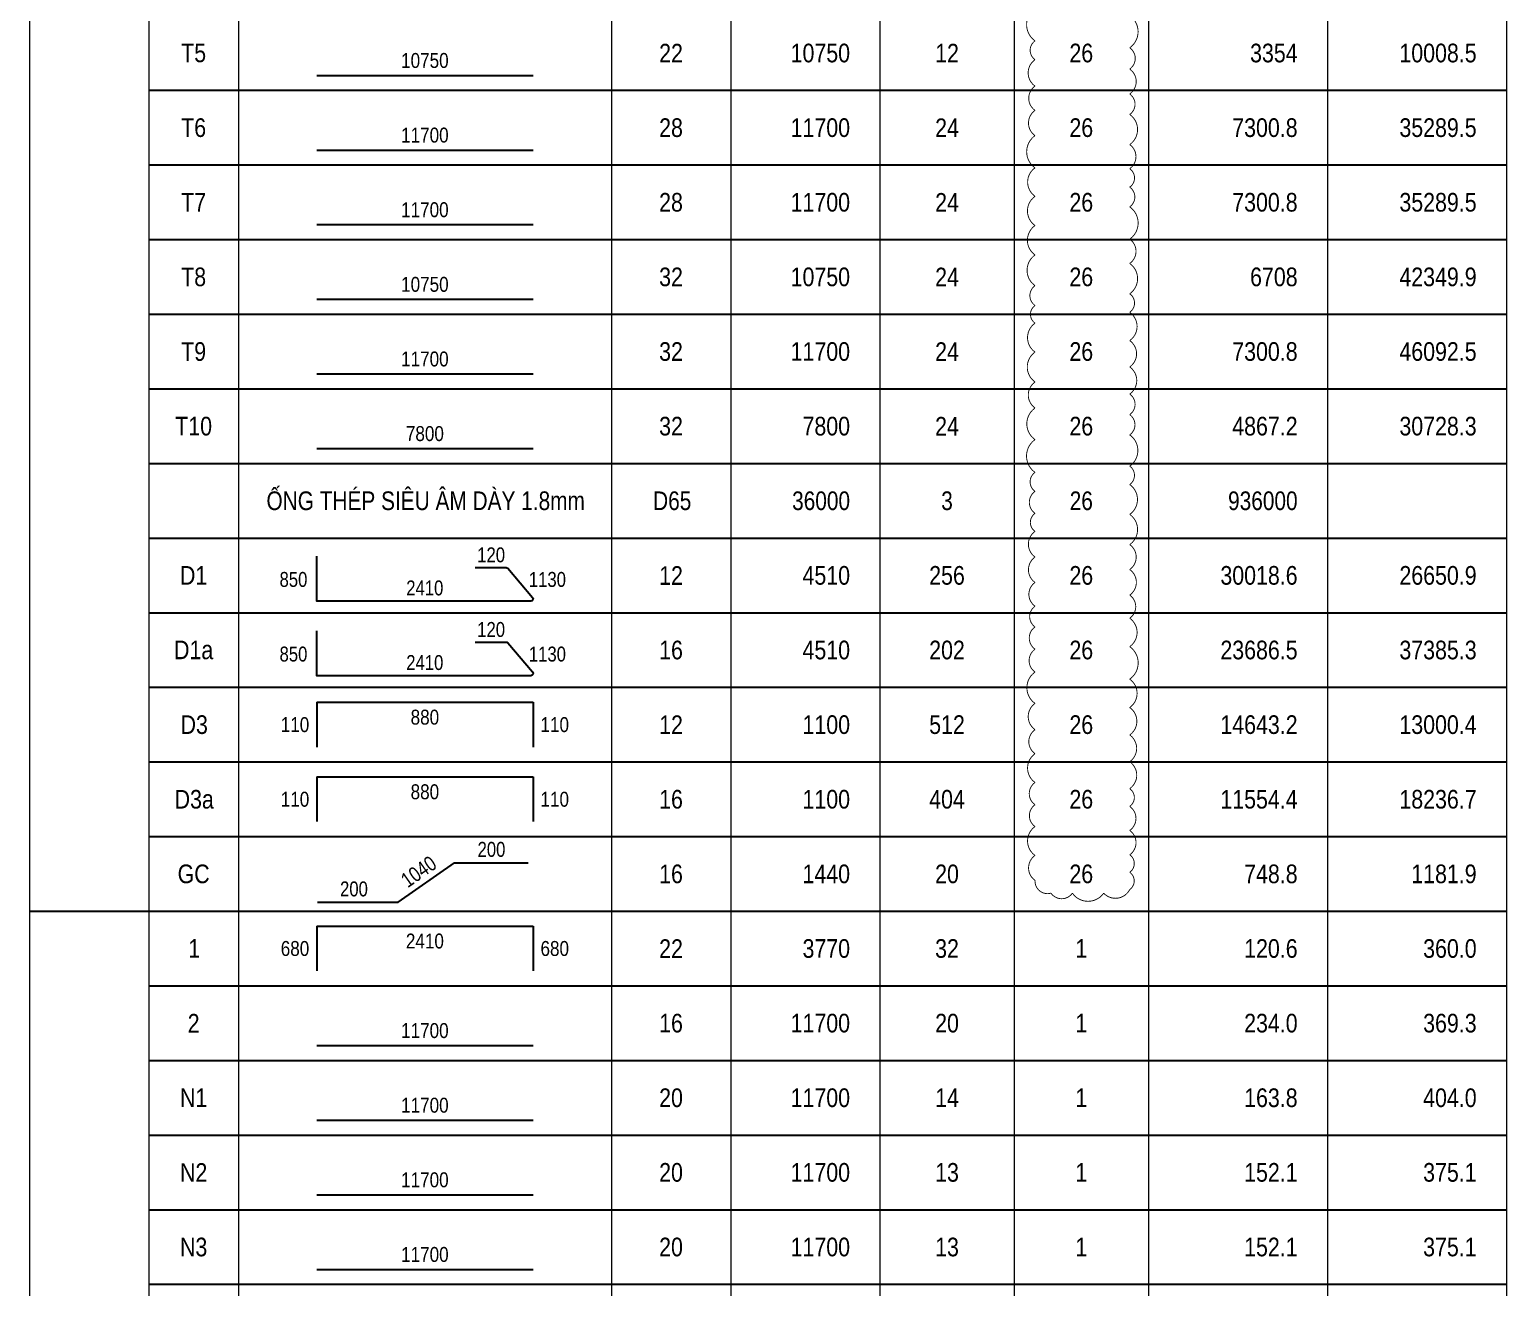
# Model space of a CAD drawing. Header units: millimetres. Extents: x -143483 to 1166745, y -1448440 to -1202244.
# Drawn here: x 367295 to 383795, y -1414450 to -1400402 of the extents above; entities that cross this region are included whole.
import ezdxf
from ezdxf.enums import TextEntityAlignment as Align

# ---------------------------------------------------------------- set-up
doc = ezdxf.new("R2010")
doc.units = ezdxf.units.MM
doc.header["$LTSCALE"] = 30
doc.layers.get('0').update_dxf_attribs({"lineweight": 9})
doc.layers.get('Defpoints').update_dxf_attribs({"lineweight": 9})
for name, color, linetype in [('ccu11-Text', 31, 'Continuous'), ('ccu11-Thep', 4, 'Continuous'), ('ccu12-Dai', 6, 'Continuous'), ('ccu12-Manh', 8, 'Continuous'), ('ccu12-Thay', 7, 'Continuous'), ('TEXT', 31, 'Continuous'), ('THEP', 4, 'Continuous')]:
    doc.layers.add(name, color=color, linetype=linetype)
doc.styles.add('Arial Narrow', font='ARIALN.TTF')
doc.styles.add('ccu11_simli', font='vnsimli.shx', dxfattribs={"width": 0.8})
doc.styles.add('ccu12-Arial', font='arial_0.ttf', dxfattribs={"width": 0.8})
doc.styles.add('ROMANS', font='arial_0.ttf', dxfattribs={"width": 0.8})

# ---------------------------------------------------------------- blocks, each defined once
blk = doc.blocks.new('TK_1')
at = {"layer": 'THEP'}
blk.add_lwpolyline([(2250, -800), (5150, -800)], dxfattribs=at)
at = {"layer": 'TEXT', "style": 'ROMANS', "width": 0.8}
for tag, p in [('SH', (600, -500)), ('DK', (7000, -500)), ('SL', (10700, -500)), ('SCK', (12500, -500))]:
    blk.add_attdef(tag, text='', height=250, dxfattribs=at).set_placement(p, align=Align.MIDDLE)
for tag, p in [('L', (9400, -500)), ('LA', (15400, -500)), ('KL', (17800, -500))]:
    blk.add_attdef(tag, text='', height=250, dxfattribs=at).set_placement(p, align=Align.MIDDLE_RIGHT)
blk.add_attdef('L1', text='', height=200, dxfattribs=at).set_placement((3700, -700), align=Align.CENTER)
blk = doc.blocks.new('TK_3')
at = {"layer": 'THEP'}
for p, q in [((2250, -200), (2250, -800)), ((5150, -200), (5150, -800))]:
    blk.add_line(p, q, dxfattribs=at)
blk.add_lwpolyline([(2250, -200), (5150, -200)], dxfattribs=at)
at = {"layer": 'TEXT', "style": 'ccu11_simli', "width": 0.8}
for tag, p in [('SH', (608, -500)), ('DK', (7000, -500)), ('SL', (10700, -500)), ('SCK', (12500, -500))]:
    blk.add_attdef(tag, text='', height=250, dxfattribs=at).set_placement(p, align=Align.MIDDLE)
blk.add_attdef('L2', text='', height=200, dxfattribs=at).set_placement((3700, -300), align=Align.TOP_CENTER)
for tag, height, p in [('L', 250, (9400, -500)), ('LA', 250, (15400, -500)), ('KL', 250, (17800, -500)), ('L1', 200, (2150, -500))]:
    blk.add_attdef(tag, text='', height=height, dxfattribs=at).set_placement(p, align=Align.MIDDLE_RIGHT)
blk.add_attdef('L3', text='', height=200, dxfattribs=at).set_placement((5250, -500), align=Align.MIDDLE_LEFT)
blk = doc.blocks.new('TK_0')
at = {"layer": 'TEXT', "style": 'ROMANS', "width": 0.8}
for tag, p in [('SH', (600, -500)), ('DK', (7000, -500)), ('SL', (10700, -500)), ('SCK', (12500, -500))]:
    blk.add_attdef(tag, text='', height=250, dxfattribs=at).set_placement(p, align=Align.MIDDLE)
for tag, p in [('L', (9400, -500)), ('LA', (15400, -500)), ('KL', (17800, -500))]:
    blk.add_attdef(tag, text='', height=250, dxfattribs=at).set_placement(p, align=Align.MIDDLE_RIGHT)

msp = doc.modelspace()

# ---------------------------------------------------------------- linework, layer by layer
for p, q in [((367295.13, -1386414.31), (367295.13, -1410247.64)), ((368628.47, -1386414.31), (368628.47, -1410247.64)), ((369628.47, -1386414.31), (369628.47, -1410247.64)), ((373795.13, -1386414.31), (373795.13, -1410247.64)), ((375128.47, -1386414.31), (375128.47, -1410247.64)), ((376795.13, -1386414.31), (376795.13, -1410247.64)), ((378295.13, -1386414.31), (378295.13, -1410247.64)), ((379795.13, -1386414.31), (379795.13, -1410247.64)), ((381795.13, -1386414.31), (381795.13, -1410247.64)), ((383795.13, -1386414.31), (383795.13, -1410247.64)), ((367295.13, -1410247.64), (367295.13, -1432747.64)), ((368628.47, -1410247.64), (368628.47, -1432747.64)), ((369628.47, -1410247.64), (369628.47, -1432747.64)), ((373795.13, -1410247.64), (373795.13, -1432747.64)), ((375128.47, -1410247.64), (375128.47, -1432747.64)), ((376795.13, -1410247.64), (376795.13, -1432747.64)), ((378295.13, -1410247.64), (378295.13, -1432747.64)), ((379795.13, -1410247.64), (379795.13, -1432747.64)), ((381795.13, -1410247.64), (381795.13, -1432747.64)), ((383795.13, -1410247.64), (383795.13, -1432747.64))]:
    msp.add_line(p, q)
at = {"layer": 'ccu11-Thep', "ltscale": 3000, "flags": 128}
for points in [[(372274.82, -1406409.77), (372618.35, -1406409.77, -0.21968107), (372637.38, -1406418.55), (372914.16, -1406743.31, -0.63977293), (372895.13, -1406784.53), (371711.8, -1406784.53), (370503.47, -1406784.53), (370503.47, -1406284.53)], [(372274.82, -1407243.1), (372618.35, -1407243.1, -0.21968107), (372637.38, -1407251.88), (372914.16, -1407576.64, -0.63977293), (372895.13, -1407617.86), (371711.8, -1407617.86), (370503.47, -1407617.86), (370503.47, -1407117.86)]]:
    msp.add_lwpolyline(points, format="xyb", dxfattribs=at)
msp.add_lwpolyline([(370510.56, -1410147.82), (371412.1, -1410147.82), (372043.26, -1409706.13), (372866.02, -1409706.13)], dxfattribs=at)
at = {"layer": 'ccu12-Manh'}
for p, q in [((368628.47, -1401080.97), (383795.13, -1401080.97)), ((368628.47, -1401914.31), (383795.13, -1401914.31)), ((368628.47, -1402747.64), (383795.13, -1402747.64)), ((368628.47, -1403580.97), (383795.13, -1403580.97)), ((368628.47, -1404414.31), (383795.13, -1404414.31)), ((368628.47, -1404414.31), (383795.13, -1404414.31)), ((368628.47, -1405247.64), (383795.13, -1405247.64)), ((368628.47, -1406080.97), (383795.13, -1406080.97)), ((368628.47, -1406914.31), (383795.13, -1406914.31)), ((368628.47, -1407747.64), (383795.13, -1407747.64)), ((368628.47, -1408580.97), (383795.13, -1408580.97)), ((368628.47, -1409414.31), (383795.13, -1409414.31)), ((367295.13, -1410247.64), (383795.13, -1410247.64)), ((368628.47, -1411080.97), (383795.13, -1411080.97)), ((368628.47, -1411080.97), (383795.13, -1411080.97)), ((368628.47, -1411914.31), (383795.13, -1411914.31)), ((368628.47, -1412747.64), (383795.13, -1412747.64)), ((368628.47, -1413580.97), (383795.13, -1413580.97)), ((368628.47, -1414414.31), (383795.13, -1414414.31))]:
    msp.add_line(p, q, dxfattribs=at)
at = {"layer": 'ccu12-Thay'}
msp.add_line((367295.13, -1410247.64), (383795.13, -1410247.64), dxfattribs=at)
at = {"layer": 'Defpoints', "const_width": 10}
msp.add_lwpolyline([(378528.66, -1400165.79, 0.52056705), (378528.66, -1400528.31, 0.52056705), (378528.66, -1400738.48, 0.52056705), (378528.66, -1401033.99, 0.52056705), (378528.66, -1401305.36, 0.52056705), (378528.66, -1401587.14, 0.52056705), (378528.66, -1401946.72, 0.52056705), (378528.66, -1402264.78, 0.52056705), (378528.66, -1402591.12, 0.52056705), (378528.66, -1402919.59, 0.52056705), (378528.66, -1403262.26, 0.52056705), (378528.66, -1403483.98, 0.52056705), (378528.66, -1403681.34, 0.52056705), (378528.66, -1404004.06, 0.52056705), (378528.66, -1404337.91, 0.52056705), (378528.66, -1404628.72, 0.52056705), (378528.66, -1404981.85, 0.52056705), (378528.66, -1405347.54, 0.52056705), (378528.66, -1405559.5, 0.52056705), (378528.66, -1405805.23, 0.52056705), (378528.66, -1406006.75, 0.52056705), (378528.66, -1406293.22, 0.52056705), (378528.66, -1406576.85, 0.52056705), (378528.66, -1406841.91, 0.52056705), (378528.66, -1407073.27, 0.52056705), (378528.66, -1407322.08, 0.52056705), (378528.66, -1407577.01, 0.52056705), (378528.66, -1407927.56, 0.52056705), (378528.66, -1408221.09, 0.52056705), (378528.66, -1408488.88, 0.52056705), (378528.66, -1408810.34, 0.52056705), (378528.66, -1409059.27, 0.52056705), (378528.66, -1409302.69, 0.52056705), (378528.66, -1409625.06, 0.52056705), (378528.66, -1409903.78, 0.52056705), (378706.59, -1410046.45, 0.52056705), (378945.51, -1410046.45, 0.52056705), (379295.24, -1410046.45, 0.52056705), (379586.18, -1410006.41, 0.52056705), (379586.18, -1409813.16, 0.52056705), (379586.18, -1409617.64, 0.52056705), (379586.18, -1409346.06, 0.52056705), (379586.18, -1409077.66, 0.52056705), (379586.18, -1408879.3, 0.52056705), (379586.18, -1408578.32, 0.52056705), (379586.18, -1408279.98, 0.52056705), (379586.18, -1407973.33, 0.52056705), (379586.18, -1407656.92, 0.52056705), (379586.18, -1407293.59, 0.52056705), (379586.18, -1406976.49, 0.52056705), (379586.18, -1406717.73, 0.52056705), (379586.18, -1406432.5, 0.52056705), (379586.18, -1406154.24, 0.52056705), (379586.18, -1405816.68, 0.52056705), (379586.18, -1405483.16, 0.52056705), (379586.18, -1405278.19, 0.52056705), (379586.18, -1404928.36, 0.52056705), (379586.18, -1404702.6, 0.52056705), (379586.18, -1404472.54, 0.52056705), (379586.18, -1404170.34, 0.52056705), (379586.18, -1403875.78, 0.52056705), (379586.18, -1403559.96, 0.52056705), (379586.18, -1403352.98, 0.52056705), (379586.18, -1403014.44, 0.52056705), (379586.18, -1402743.44, 0.52056705), (379586.18, -1402382.09, 0.52056705), (379586.18, -1402162.34, 0.52056705), (379586.18, -1401955.73, 0.52056705), (379586.18, -1401687.19, 0.52056705), (379586.18, -1401350.29, 0.52056705), (379586.18, -1401121.78, 0.52056705), (379586.18, -1400843.34, 0.52056705), (379586.18, -1400605.71, 0.52056705), (379586.18, -1400246.44, 0.52056705)], format="xyb", dxfattribs=at)

# ---------------------------------------------------------------- block references
at = {"ltscale": 0.2}
ref = msp.add_blockref('TK_0', (368628.47, -1406080.97), dxfattribs=dict(at, xscale=0.833333338333486, yscale=0.833333338333486, zscale=0.833333338333486))
ref.add_attrib('SH', 'D1', dxfattribs={"layer": 'TEXT', "color": 1, "ltscale": 0.2, "height": 208.333, "style": 'Arial Narrow'}).set_placement((369128.47, -1406497.64), align=Align.MIDDLE)
ref.add_attrib('DK', '12', dxfattribs={"layer": 'TEXT', "color": 1, "ltscale": 0.2, "height": 208.333, "style": 'Arial Narrow'}).set_placement((374461.8, -1406497.64), align=Align.MIDDLE)
ref.add_attrib('L', '4510', dxfattribs={"layer": 'TEXT', "ltscale": 0.2, "height": 208.333, "style": 'Arial Narrow'}).set_placement((376461.8, -1406497.64), align=Align.MIDDLE_RIGHT)
ref.add_attrib('SL', '256', dxfattribs={"layer": 'TEXT', "color": 1, "ltscale": 0.2, "height": 208.333, "style": 'Arial Narrow'}).set_placement((377545.13, -1406497.64), align=Align.MIDDLE)
ref.add_attrib('SCK', '26', dxfattribs={"layer": 'TEXT', "color": 1, "ltscale": 0.2, "height": 208.333, "style": 'Arial Narrow'}).set_placement((379045.13, -1406497.64), align=Align.MIDDLE)
ref.add_attrib('LA', '30018.6', dxfattribs={"layer": 'TEXT', "ltscale": 0.2, "height": 208.333, "style": 'Arial Narrow'}).set_placement((381461.8, -1406497.64), align=Align.MIDDLE_RIGHT)
ref.add_attrib('KL', '26650.9', dxfattribs={"layer": 'TEXT', "ltscale": 0.2, "height": 208.333, "style": 'Arial Narrow'}).set_placement((383461.8, -1406497.64), align=Align.MIDDLE_RIGHT)
ref = msp.add_blockref('TK_0', (368628.47, -1406914.31), dxfattribs=dict(at, xscale=0.833333338333486, yscale=0.833333338333486, zscale=0.833333338333486))
ref.add_attrib('SH', 'D1a', dxfattribs={"layer": 'TEXT', "color": 1, "ltscale": 0.2, "height": 208.333, "style": 'Arial Narrow'}).set_placement((369128.47, -1407330.97), align=Align.MIDDLE)
ref.add_attrib('DK', '16', dxfattribs={"layer": 'TEXT', "color": 1, "ltscale": 0.2, "height": 208.333, "style": 'Arial Narrow'}).set_placement((374461.8, -1407330.97), align=Align.MIDDLE)
ref.add_attrib('L', '4510', dxfattribs={"layer": 'TEXT', "ltscale": 0.2, "height": 208.333, "style": 'Arial Narrow'}).set_placement((376461.8, -1407330.97), align=Align.MIDDLE_RIGHT)
ref.add_attrib('SL', '202', dxfattribs={"layer": 'TEXT', "color": 1, "ltscale": 0.2, "height": 208.333, "style": 'Arial Narrow'}).set_placement((377545.13, -1407330.97), align=Align.MIDDLE)
ref.add_attrib('SCK', '26', dxfattribs={"layer": 'TEXT', "color": 1, "ltscale": 0.2, "height": 208.333, "style": 'Arial Narrow'}).set_placement((379045.13, -1407330.97), align=Align.MIDDLE)
ref.add_attrib('LA', '23686.5', dxfattribs={"layer": 'TEXT', "ltscale": 0.2, "height": 208.333, "style": 'Arial Narrow'}).set_placement((381461.8, -1407330.97), align=Align.MIDDLE_RIGHT)
ref.add_attrib('KL', '37385.3', dxfattribs={"layer": 'TEXT', "ltscale": 0.2, "height": 208.333, "style": 'Arial Narrow'}).set_placement((383461.8, -1407330.97), align=Align.MIDDLE_RIGHT)
ref = msp.add_blockref('TK_0', (368628.47, -1409414.31), dxfattribs=dict(at, xscale=0.833333338333486, yscale=0.833333338333486, zscale=0.833333338333486))
ref.add_attrib('SH', 'GC', dxfattribs={"layer": 'TEXT', "color": 1, "ltscale": 0.2, "height": 208.333, "style": 'Arial Narrow'}).set_placement((369128.47, -1409830.97), align=Align.MIDDLE)
ref.add_attrib('DK', '16', dxfattribs={"layer": 'TEXT', "color": 1, "ltscale": 0.2, "height": 208.333, "style": 'Arial Narrow'}).set_placement((374461.8, -1409830.97), align=Align.MIDDLE)
ref.add_attrib('L', '1440', dxfattribs={"layer": 'TEXT', "ltscale": 0.2, "height": 208.333, "style": 'Arial Narrow'}).set_placement((376461.8, -1409830.97), align=Align.MIDDLE_RIGHT)
ref.add_attrib('SL', '20', dxfattribs={"layer": 'TEXT', "color": 1, "ltscale": 0.2, "height": 208.333, "style": 'Arial Narrow'}).set_placement((377545.13, -1409830.97), align=Align.MIDDLE)
ref.add_attrib('SCK', '26', dxfattribs={"layer": 'TEXT', "color": 1, "ltscale": 0.2, "height": 208.333, "style": 'Arial Narrow'}).set_placement((379045.13, -1409830.97), align=Align.MIDDLE)
ref.add_attrib('LA', '748.8', dxfattribs={"layer": 'TEXT', "ltscale": 0.2, "height": 208.333, "style": 'Arial Narrow'}).set_placement((381461.8, -1409830.97), align=Align.MIDDLE_RIGHT)
ref.add_attrib('KL', '1181.9', dxfattribs={"layer": 'TEXT', "ltscale": 0.2, "height": 208.333, "style": 'Arial Narrow'}).set_placement((383461.8, -1409830.97), align=Align.MIDDLE_RIGHT)
at = {"layer": 'ccu12-Dai', "ltscale": 10000}
ref = msp.add_blockref('TK_1', (368628.47, -1400247.64), dxfattribs=dict(at, xscale=0.833333338333486, yscale=0.833333338333486, zscale=0.833333338333486))
ref.add_attrib('SH', 'T5', dxfattribs={"layer": 'TEXT', "color": 1, "ltscale": 10000, "height": 208.333, "style": 'Arial Narrow'}).set_placement((369128.47, -1400664.31), align=Align.MIDDLE)
ref.add_attrib('DK', '22', dxfattribs={"layer": 'TEXT', "color": 1, "ltscale": 10000, "height": 208.333, "style": 'Arial Narrow'}).set_placement((374461.8, -1400664.31), align=Align.MIDDLE)
ref.add_attrib('L', '10750', dxfattribs={"layer": 'TEXT', "ltscale": 10000, "height": 208.333, "style": 'Arial Narrow'}).set_placement((376461.8, -1400664.31), align=Align.MIDDLE_RIGHT)
ref.add_attrib('SL', '12', dxfattribs={"layer": 'TEXT', "color": 1, "ltscale": 10000, "height": 208.333, "style": 'Arial Narrow'}).set_placement((377545.13, -1400664.31), align=Align.MIDDLE)
ref.add_attrib('SCK', '26', dxfattribs={"layer": 'TEXT', "color": 1, "ltscale": 10000, "height": 208.333, "style": 'Arial Narrow'}).set_placement((379045.13, -1400664.31), align=Align.MIDDLE)
ref.add_attrib('LA', '3354', dxfattribs={"layer": 'TEXT', "ltscale": 10000, "height": 208.333, "style": 'Arial Narrow'}).set_placement((381461.8, -1400664.31), align=Align.MIDDLE_RIGHT)
ref.add_attrib('KL', '10008.5', dxfattribs={"layer": 'TEXT', "ltscale": 10000, "height": 208.333, "style": 'Arial Narrow'}).set_placement((383461.8, -1400664.31), align=Align.MIDDLE_RIGHT)
ref.add_attrib('L1', '10750', dxfattribs={"layer": 'TEXT', "ltscale": 10000, "height": 166.667, "style": 'Arial Narrow'}).set_placement((371711.8, -1400830.97), align=Align.CENTER)
ref = msp.add_blockref('TK_1', (368628.47, -1401080.97), dxfattribs=dict(at, xscale=0.833333338333486, yscale=0.833333338333486, zscale=0.833333338333486))
ref.add_attrib('SH', 'T6', dxfattribs={"layer": 'TEXT', "color": 1, "ltscale": 10000, "height": 208.333, "style": 'Arial Narrow'}).set_placement((369128.47, -1401497.64), align=Align.MIDDLE)
ref.add_attrib('DK', '28', dxfattribs={"layer": 'TEXT', "color": 1, "ltscale": 10000, "height": 208.333, "style": 'Arial Narrow'}).set_placement((374461.8, -1401497.64), align=Align.MIDDLE)
ref.add_attrib('L', '11700', dxfattribs={"layer": 'TEXT', "ltscale": 10000, "height": 208.333, "style": 'Arial Narrow'}).set_placement((376461.8, -1401497.64), align=Align.MIDDLE_RIGHT)
ref.add_attrib('SL', '24', dxfattribs={"layer": 'TEXT', "color": 1, "ltscale": 10000, "height": 208.333, "style": 'Arial Narrow'}).set_placement((377545.13, -1401497.64), align=Align.MIDDLE)
ref.add_attrib('SCK', '26', dxfattribs={"layer": 'TEXT', "color": 1, "ltscale": 10000, "height": 208.333, "style": 'Arial Narrow'}).set_placement((379045.13, -1401497.64), align=Align.MIDDLE)
ref.add_attrib('LA', '7300.8', dxfattribs={"layer": 'TEXT', "ltscale": 10000, "height": 208.333, "style": 'Arial Narrow'}).set_placement((381461.8, -1401497.64), align=Align.MIDDLE_RIGHT)
ref.add_attrib('KL', '35289.5', dxfattribs={"layer": 'TEXT', "ltscale": 10000, "height": 208.333, "style": 'Arial Narrow'}).set_placement((383461.8, -1401497.64), align=Align.MIDDLE_RIGHT)
ref.add_attrib('L1', '11700', dxfattribs={"layer": 'TEXT', "ltscale": 10000, "height": 166.667, "style": 'Arial Narrow'}).set_placement((371711.8, -1401664.31), align=Align.CENTER)
ref = msp.add_blockref('TK_1', (368628.47, -1401914.31), dxfattribs=dict(at, xscale=0.833333338333486, yscale=0.833333338333486, zscale=0.833333338333486))
ref.add_attrib('SH', 'T7', dxfattribs={"layer": 'TEXT', "color": 1, "ltscale": 10000, "height": 208.333, "style": 'Arial Narrow'}).set_placement((369128.47, -1402330.97), align=Align.MIDDLE)
ref.add_attrib('DK', '28', dxfattribs={"layer": 'TEXT', "color": 1, "ltscale": 10000, "height": 208.333, "style": 'Arial Narrow'}).set_placement((374461.8, -1402330.97), align=Align.MIDDLE)
ref.add_attrib('L', '11700', dxfattribs={"layer": 'TEXT', "ltscale": 10000, "height": 208.333, "style": 'Arial Narrow'}).set_placement((376461.8, -1402330.97), align=Align.MIDDLE_RIGHT)
ref.add_attrib('SL', '24', dxfattribs={"layer": 'TEXT', "color": 1, "ltscale": 10000, "height": 208.333, "style": 'Arial Narrow'}).set_placement((377545.13, -1402330.97), align=Align.MIDDLE)
ref.add_attrib('SCK', '26', dxfattribs={"layer": 'TEXT', "color": 1, "ltscale": 10000, "height": 208.333, "style": 'Arial Narrow'}).set_placement((379045.13, -1402330.97), align=Align.MIDDLE)
ref.add_attrib('LA', '7300.8', dxfattribs={"layer": 'TEXT', "ltscale": 10000, "height": 208.333, "style": 'Arial Narrow'}).set_placement((381461.8, -1402330.97), align=Align.MIDDLE_RIGHT)
ref.add_attrib('KL', '35289.5', dxfattribs={"layer": 'TEXT', "ltscale": 10000, "height": 208.333, "style": 'Arial Narrow'}).set_placement((383461.8, -1402330.97), align=Align.MIDDLE_RIGHT)
ref.add_attrib('L1', '11700', dxfattribs={"layer": 'TEXT', "ltscale": 10000, "height": 166.667, "style": 'Arial Narrow'}).set_placement((371711.8, -1402497.64), align=Align.CENTER)
ref = msp.add_blockref('TK_1', (368628.47, -1402747.64), dxfattribs=dict(at, xscale=0.833333338333486, yscale=0.833333338333486, zscale=0.833333338333486))
ref.add_attrib('SH', 'T8', dxfattribs={"layer": 'TEXT', "color": 1, "ltscale": 10000, "height": 208.333, "style": 'Arial Narrow'}).set_placement((369128.47, -1403164.31), align=Align.MIDDLE)
ref.add_attrib('DK', '32', dxfattribs={"layer": 'TEXT', "color": 1, "ltscale": 10000, "height": 208.333, "style": 'Arial Narrow'}).set_placement((374461.8, -1403164.31), align=Align.MIDDLE)
ref.add_attrib('L', '10750', dxfattribs={"layer": 'TEXT', "ltscale": 10000, "height": 208.333, "style": 'Arial Narrow'}).set_placement((376461.8, -1403164.31), align=Align.MIDDLE_RIGHT)
ref.add_attrib('SL', '24', dxfattribs={"layer": 'TEXT', "color": 1, "ltscale": 10000, "height": 208.333, "style": 'Arial Narrow'}).set_placement((377545.13, -1403164.31), align=Align.MIDDLE)
ref.add_attrib('SCK', '26', dxfattribs={"layer": 'TEXT', "color": 1, "ltscale": 10000, "height": 208.333, "style": 'Arial Narrow'}).set_placement((379045.13, -1403164.31), align=Align.MIDDLE)
ref.add_attrib('LA', '6708', dxfattribs={"layer": 'TEXT', "ltscale": 10000, "height": 208.333, "style": 'Arial Narrow'}).set_placement((381461.8, -1403164.31), align=Align.MIDDLE_RIGHT)
ref.add_attrib('KL', '42349.9', dxfattribs={"layer": 'TEXT', "ltscale": 10000, "height": 208.333, "style": 'Arial Narrow'}).set_placement((383461.8, -1403164.31), align=Align.MIDDLE_RIGHT)
ref.add_attrib('L1', '10750', dxfattribs={"layer": 'TEXT', "ltscale": 10000, "height": 166.667, "style": 'Arial Narrow'}).set_placement((371711.8, -1403330.97), align=Align.CENTER)
ref = msp.add_blockref('TK_1', (368628.47, -1403580.97), dxfattribs=dict(at, xscale=0.833333338333486, yscale=0.833333338333486, zscale=0.833333338333486))
ref.add_attrib('SH', 'T9', dxfattribs={"layer": 'TEXT', "color": 1, "ltscale": 10000, "height": 208.333, "style": 'Arial Narrow'}).set_placement((369128.47, -1403997.64), align=Align.MIDDLE)
ref.add_attrib('DK', '32', dxfattribs={"layer": 'TEXT', "color": 1, "ltscale": 10000, "height": 208.333, "style": 'Arial Narrow'}).set_placement((374461.8, -1403997.64), align=Align.MIDDLE)
ref.add_attrib('L', '11700', dxfattribs={"layer": 'TEXT', "ltscale": 10000, "height": 208.333, "style": 'Arial Narrow'}).set_placement((376461.8, -1403997.64), align=Align.MIDDLE_RIGHT)
ref.add_attrib('SL', '24', dxfattribs={"layer": 'TEXT', "color": 1, "ltscale": 10000, "height": 208.333, "style": 'Arial Narrow'}).set_placement((377545.13, -1403997.64), align=Align.MIDDLE)
ref.add_attrib('SCK', '26', dxfattribs={"layer": 'TEXT', "color": 1, "ltscale": 10000, "height": 208.333, "style": 'Arial Narrow'}).set_placement((379045.13, -1403997.64), align=Align.MIDDLE)
ref.add_attrib('LA', '7300.8', dxfattribs={"layer": 'TEXT', "ltscale": 10000, "height": 208.333, "style": 'Arial Narrow'}).set_placement((381461.8, -1403997.64), align=Align.MIDDLE_RIGHT)
ref.add_attrib('KL', '46092.5', dxfattribs={"layer": 'TEXT', "ltscale": 10000, "height": 208.333, "style": 'Arial Narrow'}).set_placement((383461.8, -1403997.64), align=Align.MIDDLE_RIGHT)
ref.add_attrib('L1', '11700', dxfattribs={"layer": 'TEXT', "ltscale": 10000, "height": 166.667, "style": 'Arial Narrow'}).set_placement((371711.8, -1404164.31), align=Align.CENTER)
ref = msp.add_blockref('TK_1', (368628.47, -1404414.31), dxfattribs=dict(at, xscale=0.833333338333486, yscale=0.833333338333486, zscale=0.833333338333486))
ref.add_attrib('SH', 'T10', dxfattribs={"layer": 'TEXT', "color": 1, "ltscale": 10000, "height": 208.333, "style": 'Arial Narrow'}).set_placement((369128.47, -1404830.97), align=Align.MIDDLE)
ref.add_attrib('DK', '32', dxfattribs={"layer": 'TEXT', "color": 1, "ltscale": 10000, "height": 208.333, "style": 'Arial Narrow'}).set_placement((374461.8, -1404830.97), align=Align.MIDDLE)
ref.add_attrib('L', '7800', dxfattribs={"layer": 'TEXT', "ltscale": 10000, "height": 208.333, "style": 'Arial Narrow'}).set_placement((376461.8, -1404830.97), align=Align.MIDDLE_RIGHT)
ref.add_attrib('SL', '24', dxfattribs={"layer": 'TEXT', "color": 1, "ltscale": 10000, "height": 208.333, "style": 'Arial Narrow'}).set_placement((377545.13, -1404830.97), align=Align.MIDDLE)
ref.add_attrib('SCK', '26', dxfattribs={"layer": 'TEXT', "color": 1, "ltscale": 10000, "height": 208.333, "style": 'Arial Narrow'}).set_placement((379045.13, -1404830.97), align=Align.MIDDLE)
ref.add_attrib('LA', '4867.2', dxfattribs={"layer": 'TEXT', "ltscale": 10000, "height": 208.333, "style": 'Arial Narrow'}).set_placement((381461.8, -1404830.97), align=Align.MIDDLE_RIGHT)
ref.add_attrib('KL', '30728.3', dxfattribs={"layer": 'TEXT', "ltscale": 10000, "height": 208.333, "style": 'Arial Narrow'}).set_placement((383461.8, -1404830.97), align=Align.MIDDLE_RIGHT)
ref.add_attrib('L1', '7800', dxfattribs={"layer": 'TEXT', "ltscale": 10000, "height": 166.667, "style": 'Arial Narrow'}).set_placement((371711.8, -1404997.64), align=Align.CENTER)
ref = msp.add_blockref('TK_3', (368628.47, -1407747.64), dxfattribs=dict(at, xscale=0.833333338333486, yscale=0.833333338333486, zscale=0.833333338333486))
ref.add_attrib('SH', 'D3', dxfattribs={"layer": 'TEXT', "color": 1, "ltscale": 10000, "height": 208.333, "style": 'Arial Narrow'}).set_placement((369135.13, -1408164.31), align=Align.MIDDLE)
ref.add_attrib('DK', '12', dxfattribs={"layer": 'TEXT', "color": 1, "ltscale": 10000, "height": 208.333, "style": 'Arial Narrow'}).set_placement((374461.8, -1408164.31), align=Align.MIDDLE)
ref.add_attrib('L', '1100', dxfattribs={"layer": 'TEXT', "ltscale": 10000, "height": 208.333, "style": 'Arial Narrow'}).set_placement((376461.8, -1408164.31), align=Align.MIDDLE_RIGHT)
ref.add_attrib('SL', '512', dxfattribs={"layer": 'TEXT', "color": 1, "ltscale": 10000, "height": 208.333, "style": 'Arial Narrow'}).set_placement((377545.13, -1408164.31), align=Align.MIDDLE)
ref.add_attrib('SCK', '26', dxfattribs={"layer": 'TEXT', "color": 1, "ltscale": 10000, "height": 208.333, "style": 'Arial Narrow'}).set_placement((379045.13, -1408164.31), align=Align.MIDDLE)
ref.add_attrib('LA', '14643.2', dxfattribs={"layer": 'TEXT', "ltscale": 10000, "height": 208.333, "style": 'Arial Narrow'}).set_placement((381461.8, -1408164.31), align=Align.MIDDLE_RIGHT)
ref.add_attrib('KL', '13000.4', dxfattribs={"layer": 'TEXT', "ltscale": 10000, "height": 208.333, "style": 'Arial Narrow'}).set_placement((383461.8, -1408164.31), align=Align.MIDDLE_RIGHT)
ref.add_attrib('L1', '110', dxfattribs={"layer": 'TEXT', "ltscale": 10000, "height": 166.667, "style": 'Arial Narrow'}).set_placement((370420.13, -1408164.31), align=Align.MIDDLE_RIGHT)
ref.add_attrib('L2', '880', dxfattribs={"layer": 'TEXT', "ltscale": 10000, "height": 166.667, "style": 'Arial Narrow'}).set_placement((371711.8, -1407997.64), align=Align.TOP_CENTER)
ref.add_attrib('L3', '110', dxfattribs={"layer": 'TEXT', "ltscale": 10000, "height": 166.667, "style": 'Arial Narrow'}).set_placement((373003.47, -1408164.31), align=Align.MIDDLE_LEFT)
ref = msp.add_blockref('TK_3', (368628.47, -1408580.97), dxfattribs=dict(at, xscale=0.833333338333486, yscale=0.833333338333486, zscale=0.833333338333486))
ref.add_attrib('SH', 'D3a', dxfattribs={"layer": 'TEXT', "color": 1, "ltscale": 10000, "height": 208.333, "style": 'Arial Narrow'}).set_placement((369135.13, -1408997.64), align=Align.MIDDLE)
ref.add_attrib('DK', '16', dxfattribs={"layer": 'TEXT', "color": 1, "ltscale": 10000, "height": 208.333, "style": 'Arial Narrow'}).set_placement((374461.8, -1408997.64), align=Align.MIDDLE)
ref.add_attrib('L', '1100', dxfattribs={"layer": 'TEXT', "ltscale": 10000, "height": 208.333, "style": 'Arial Narrow'}).set_placement((376461.8, -1408997.64), align=Align.MIDDLE_RIGHT)
ref.add_attrib('SL', '404', dxfattribs={"layer": 'TEXT', "color": 1, "ltscale": 10000, "height": 208.333, "style": 'Arial Narrow'}).set_placement((377545.13, -1408997.64), align=Align.MIDDLE)
ref.add_attrib('SCK', '26', dxfattribs={"layer": 'TEXT', "color": 1, "ltscale": 10000, "height": 208.333, "style": 'Arial Narrow'}).set_placement((379045.13, -1408997.64), align=Align.MIDDLE)
ref.add_attrib('LA', '11554.4', dxfattribs={"layer": 'TEXT', "ltscale": 10000, "height": 208.333, "style": 'Arial Narrow'}).set_placement((381461.8, -1408997.64), align=Align.MIDDLE_RIGHT)
ref.add_attrib('KL', '18236.7', dxfattribs={"layer": 'TEXT', "ltscale": 10000, "height": 208.333, "style": 'Arial Narrow'}).set_placement((383461.8, -1408997.64), align=Align.MIDDLE_RIGHT)
ref.add_attrib('L1', '110', dxfattribs={"layer": 'TEXT', "ltscale": 10000, "height": 166.667, "style": 'Arial Narrow'}).set_placement((370420.13, -1408997.64), align=Align.MIDDLE_RIGHT)
ref.add_attrib('L2', '880', dxfattribs={"layer": 'TEXT', "ltscale": 10000, "height": 166.667, "style": 'Arial Narrow'}).set_placement((371711.8, -1408830.97), align=Align.TOP_CENTER)
ref.add_attrib('L3', '110', dxfattribs={"layer": 'TEXT', "ltscale": 10000, "height": 166.667, "style": 'Arial Narrow'}).set_placement((373003.47, -1408997.64), align=Align.MIDDLE_LEFT)
ref = msp.add_blockref('TK_3', (368628.47, -1410247.64), dxfattribs=dict(at, xscale=0.833333338333486, yscale=0.833333338333486, zscale=0.833333338333486))
ref.add_attrib('SH', '1', dxfattribs={"layer": 'TEXT', "color": 1, "ltscale": 10000, "height": 208.33, "style": 'Arial Narrow'}).set_placement((369135.13, -1410664.31), align=Align.MIDDLE)
ref.add_attrib('DK', '22', dxfattribs={"layer": 'TEXT', "color": 1, "ltscale": 10000, "height": 208.333, "style": 'Arial Narrow'}).set_placement((374461.8, -1410664.31), align=Align.MIDDLE)
ref.add_attrib('L', '3770', dxfattribs={"layer": 'TEXT', "ltscale": 10000, "height": 208.333, "style": 'Arial Narrow'}).set_placement((376461.8, -1410664.31), align=Align.MIDDLE_RIGHT)
ref.add_attrib('SL', '32', dxfattribs={"layer": 'TEXT', "color": 1, "ltscale": 10000, "height": 208.333, "style": 'Arial Narrow'}).set_placement((377545.13, -1410664.31), align=Align.MIDDLE)
ref.add_attrib('SCK', '1', dxfattribs={"layer": 'TEXT', "color": 1, "ltscale": 10000, "height": 208.33, "style": 'Arial Narrow'}).set_placement((379045.13, -1410664.31), align=Align.MIDDLE)
ref.add_attrib('LA', '120.6', dxfattribs={"layer": 'TEXT', "ltscale": 10000, "height": 208.333, "style": 'Arial Narrow'}).set_placement((381461.8, -1410664.31), align=Align.MIDDLE_RIGHT)
ref.add_attrib('KL', '360.0', dxfattribs={"layer": 'TEXT', "ltscale": 10000, "height": 208.333, "style": 'Arial Narrow'}).set_placement((383461.8, -1410664.31), align=Align.MIDDLE_RIGHT)
ref.add_attrib('L1', '680', dxfattribs={"layer": 'TEXT', "ltscale": 10000, "height": 166.667, "style": 'Arial Narrow'}).set_placement((370420.13, -1410664.31), align=Align.MIDDLE_RIGHT)
ref.add_attrib('L2', '2410', dxfattribs={"layer": 'TEXT', "ltscale": 10000, "height": 166.667, "style": 'Arial Narrow'}).set_placement((371711.8, -1410497.64), align=Align.TOP_CENTER)
ref.add_attrib('L3', '680', dxfattribs={"layer": 'TEXT', "ltscale": 10000, "height": 166.667, "style": 'Arial Narrow'}).set_placement((373003.47, -1410664.31), align=Align.MIDDLE_LEFT)
ref = msp.add_blockref('TK_1', (368628.47, -1411080.97), dxfattribs=dict(at, xscale=0.833333338333486, yscale=0.833333338333486, zscale=0.833333338333486))
ref.add_attrib('SH', '2', dxfattribs={"layer": 'TEXT', "color": 1, "ltscale": 10000, "height": 208.33, "style": 'Arial Narrow'}).set_placement((369128.47, -1411497.64), align=Align.MIDDLE)
ref.add_attrib('DK', '16', dxfattribs={"layer": 'TEXT', "color": 1, "ltscale": 10000, "height": 208.333, "style": 'Arial Narrow'}).set_placement((374461.8, -1411497.64), align=Align.MIDDLE)
ref.add_attrib('L', '11700', dxfattribs={"layer": 'TEXT', "ltscale": 10000, "height": 208.333, "style": 'Arial Narrow'}).set_placement((376461.8, -1411497.64), align=Align.MIDDLE_RIGHT)
ref.add_attrib('SL', '20', dxfattribs={"layer": 'TEXT', "color": 1, "ltscale": 10000, "height": 208.333, "style": 'Arial Narrow'}).set_placement((377545.13, -1411497.64), align=Align.MIDDLE)
ref.add_attrib('SCK', '1', dxfattribs={"layer": 'TEXT', "color": 1, "ltscale": 10000, "height": 208.33, "style": 'Arial Narrow'}).set_placement((379045.13, -1411497.64), align=Align.MIDDLE)
ref.add_attrib('LA', '234.0', dxfattribs={"layer": 'TEXT', "ltscale": 10000, "height": 208.333, "style": 'Arial Narrow'}).set_placement((381461.8, -1411497.64), align=Align.MIDDLE_RIGHT)
ref.add_attrib('KL', '369.3', dxfattribs={"layer": 'TEXT', "ltscale": 10000, "height": 208.333, "style": 'Arial Narrow'}).set_placement((383461.8, -1411497.64), align=Align.MIDDLE_RIGHT)
ref.add_attrib('L1', '11700', dxfattribs={"layer": 'TEXT', "ltscale": 10000, "height": 166.667, "style": 'Arial Narrow'}).set_placement((371711.8, -1411664.31), align=Align.CENTER)
ref = msp.add_blockref('TK_1', (368628.47, -1411914.31), dxfattribs=dict(at, xscale=0.833333338333486, yscale=0.833333338333486, zscale=0.833333338333486))
ref.add_attrib('SH', 'N1', dxfattribs={"layer": 'TEXT', "color": 1, "ltscale": 10000, "height": 208.333, "style": 'Arial Narrow'}).set_placement((369128.47, -1412330.97), align=Align.MIDDLE)
ref.add_attrib('DK', '20', dxfattribs={"layer": 'TEXT', "color": 1, "ltscale": 10000, "height": 208.333, "style": 'Arial Narrow'}).set_placement((374461.8, -1412330.97), align=Align.MIDDLE)
ref.add_attrib('L', '11700', dxfattribs={"layer": 'TEXT', "ltscale": 10000, "height": 208.333, "style": 'Arial Narrow'}).set_placement((376461.8, -1412330.97), align=Align.MIDDLE_RIGHT)
ref.add_attrib('SL', '14', dxfattribs={"layer": 'TEXT', "color": 1, "ltscale": 10000, "height": 208.333, "style": 'Arial Narrow'}).set_placement((377545.13, -1412330.97), align=Align.MIDDLE)
ref.add_attrib('SCK', '1', dxfattribs={"layer": 'TEXT', "color": 1, "ltscale": 10000, "height": 208.33, "style": 'Arial Narrow'}).set_placement((379045.13, -1412330.97), align=Align.MIDDLE)
ref.add_attrib('LA', '163.8', dxfattribs={"layer": 'TEXT', "ltscale": 10000, "height": 208.333, "style": 'Arial Narrow'}).set_placement((381461.8, -1412330.97), align=Align.MIDDLE_RIGHT)
ref.add_attrib('KL', '404.0', dxfattribs={"layer": 'TEXT', "ltscale": 10000, "height": 208.333, "style": 'Arial Narrow'}).set_placement((383461.8, -1412330.97), align=Align.MIDDLE_RIGHT)
ref.add_attrib('L1', '11700', dxfattribs={"layer": 'TEXT', "ltscale": 10000, "height": 166.667, "style": 'Arial Narrow'}).set_placement((371711.8, -1412497.64), align=Align.CENTER)
ref = msp.add_blockref('TK_1', (368628.47, -1412747.64), dxfattribs=dict(at, xscale=0.833333338333486, yscale=0.833333338333486, zscale=0.833333338333486))
ref.add_attrib('SH', 'N2', dxfattribs={"layer": 'TEXT', "color": 1, "ltscale": 10000, "height": 208.333, "style": 'Arial Narrow'}).set_placement((369128.47, -1413164.31), align=Align.MIDDLE)
ref.add_attrib('DK', '20', dxfattribs={"layer": 'TEXT', "color": 1, "ltscale": 10000, "height": 208.333, "style": 'Arial Narrow'}).set_placement((374461.8, -1413164.31), align=Align.MIDDLE)
ref.add_attrib('L', '11700', dxfattribs={"layer": 'TEXT', "ltscale": 10000, "height": 208.333, "style": 'Arial Narrow'}).set_placement((376461.8, -1413164.31), align=Align.MIDDLE_RIGHT)
ref.add_attrib('SL', '13', dxfattribs={"layer": 'TEXT', "color": 1, "ltscale": 10000, "height": 208.333, "style": 'Arial Narrow'}).set_placement((377545.13, -1413164.31), align=Align.MIDDLE)
ref.add_attrib('SCK', '1', dxfattribs={"layer": 'TEXT', "color": 1, "ltscale": 10000, "height": 208.33, "style": 'Arial Narrow'}).set_placement((379045.13, -1413164.31), align=Align.MIDDLE)
ref.add_attrib('LA', '152.1', dxfattribs={"layer": 'TEXT', "ltscale": 10000, "height": 208.333, "style": 'Arial Narrow'}).set_placement((381461.8, -1413164.31), align=Align.MIDDLE_RIGHT)
ref.add_attrib('KL', '375.1', dxfattribs={"layer": 'TEXT', "ltscale": 10000, "height": 208.333, "style": 'Arial Narrow'}).set_placement((383461.8, -1413164.31), align=Align.MIDDLE_RIGHT)
ref.add_attrib('L1', '11700', dxfattribs={"layer": 'TEXT', "ltscale": 10000, "height": 166.667, "style": 'Arial Narrow'}).set_placement((371711.8, -1413330.97), align=Align.CENTER)
ref = msp.add_blockref('TK_1', (368628.47, -1413580.97), dxfattribs=dict(at, xscale=0.833333338333486, yscale=0.833333338333486, zscale=0.833333338333486))
ref.add_attrib('SH', 'N3', dxfattribs={"layer": 'TEXT', "color": 1, "ltscale": 10000, "height": 208.333, "style": 'Arial Narrow'}).set_placement((369128.47, -1413997.64), align=Align.MIDDLE)
ref.add_attrib('DK', '20', dxfattribs={"layer": 'TEXT', "color": 1, "ltscale": 10000, "height": 208.333, "style": 'Arial Narrow'}).set_placement((374461.8, -1413997.64), align=Align.MIDDLE)
ref.add_attrib('L', '11700', dxfattribs={"layer": 'TEXT', "ltscale": 10000, "height": 208.333, "style": 'Arial Narrow'}).set_placement((376461.8, -1413997.64), align=Align.MIDDLE_RIGHT)
ref.add_attrib('SL', '13', dxfattribs={"layer": 'TEXT', "color": 1, "ltscale": 10000, "height": 208.333, "style": 'Arial Narrow'}).set_placement((377545.13, -1413997.64), align=Align.MIDDLE)
ref.add_attrib('SCK', '1', dxfattribs={"layer": 'TEXT', "color": 1, "ltscale": 10000, "height": 208.33, "style": 'Arial Narrow'}).set_placement((379045.13, -1413997.64), align=Align.MIDDLE)
ref.add_attrib('LA', '152.1', dxfattribs={"layer": 'TEXT', "ltscale": 10000, "height": 208.333, "style": 'Arial Narrow'}).set_placement((381461.8, -1413997.64), align=Align.MIDDLE_RIGHT)
ref.add_attrib('KL', '375.1', dxfattribs={"layer": 'TEXT', "ltscale": 10000, "height": 208.333, "style": 'Arial Narrow'}).set_placement((383461.8, -1413997.64), align=Align.MIDDLE_RIGHT)
ref.add_attrib('L1', '11700', dxfattribs={"layer": 'TEXT', "ltscale": 10000, "height": 166.667, "style": 'Arial Narrow'}).set_placement((371711.8, -1414164.31), align=Align.CENTER)

# ---------------------------------------------------------------- texts
at = {"layer": 'ccu11-Text', "linetype": 'Continuous', "style": 'ccu12-Arial', "width": 0.8}
for s, height, p in [('ỐNG THÉP SIÊU ÂM DÀY 1.8mm', 208.3333, (371720.7, -1405664.31)), ('D65', 208.333, (374475.21, -1405664.31))]:
    msp.add_text(s, height=height, dxfattribs=at).set_placement(p, align=Align.MIDDLE_CENTER)
for s, p in [('36000', (376461.8, -1405664.31)), ('936000', (381461.8, -1405664.31))]:
    msp.add_text(s, height=208.333, dxfattribs=at).set_placement(p, align=Align.MIDDLE_RIGHT)
for s, height, p in [('3', 208.33, (377545.13, -1405664.31)), ('26', 208.333, (379045.13, -1405664.31))]:
    msp.add_text(s, height=height, dxfattribs=at).set_placement(p, align=Align.MIDDLE)
at = {"layer": 'TEXT', "style": 'ROMANS', "width": 0.8}
for tag, p in [('120', (372296.64, -1406268.45)), ('850', (370088.19, -1406542.9)), ('1130', (372873.68, -1406542.9)), ('2410', (371503.67, -1406637.86)), ('120', (372296.64, -1407101.78)), ('850', (370088.19, -1407376.24)), ('2410', (371503.67, -1407471.19)), ('1130', (372873.68, -1407376.24)), ('200', (372300.37, -1409557.47)), ('200', (370764.28, -1409999.17))]:
    msp.add_attdef(tag, text='0', height=166.67, dxfattribs=at).set_placement(p, align=Align.MIDDLE_LEFT)
msp.add_attdef('1040', text='0', height=166.67, rotation=34.98504, dxfattribs=at).set_placement((371472.57, -1409924.06), align=Align.MIDDLE_LEFT)

doc.saveas('drawing.dxf')
